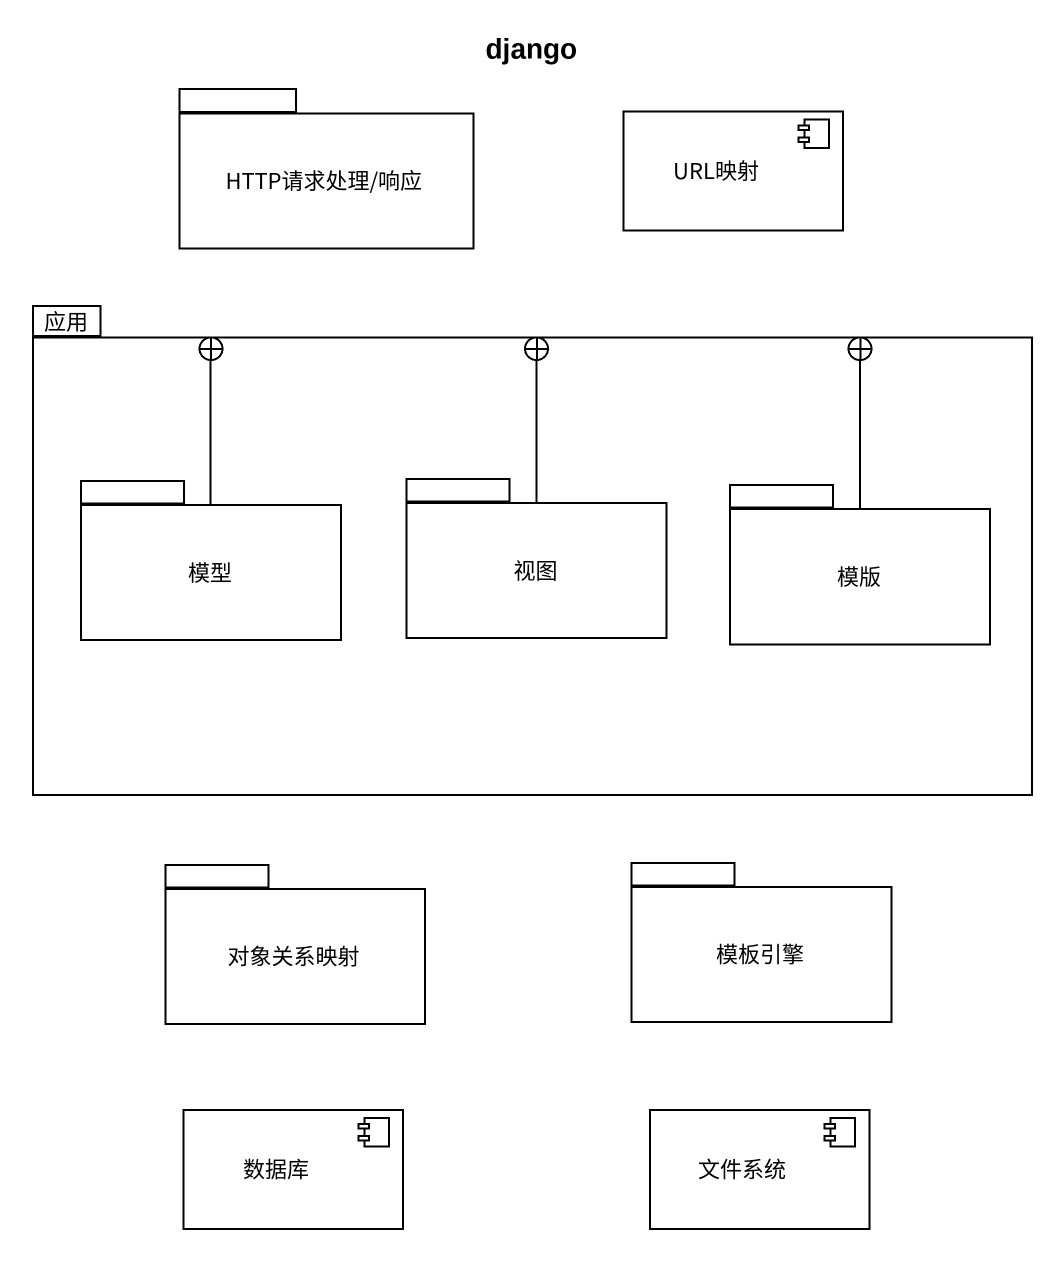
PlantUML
@startuml
title django
package "HTTP请求处理/响应" as HTTP请求处理_响应 #FFFFFF {
}
component URL映射 #FFFFFF
package 应用 #FFFFFF {
  package 模型 #FFFFFF {
  }
  package 视图 #FFFFFF {
  }
  package 模版 #FFFFFF {
  }
}
package 对象关系映射 #FFFFFF {
}
package 模板引擎 #FFFFFF {
}
component 数据库 #FFFFFF
component 文件系统 #FFFFFF
模型 -right-+ 应用
视图 -up-+ 应用
模版 -left-+ 应用
@enduml
